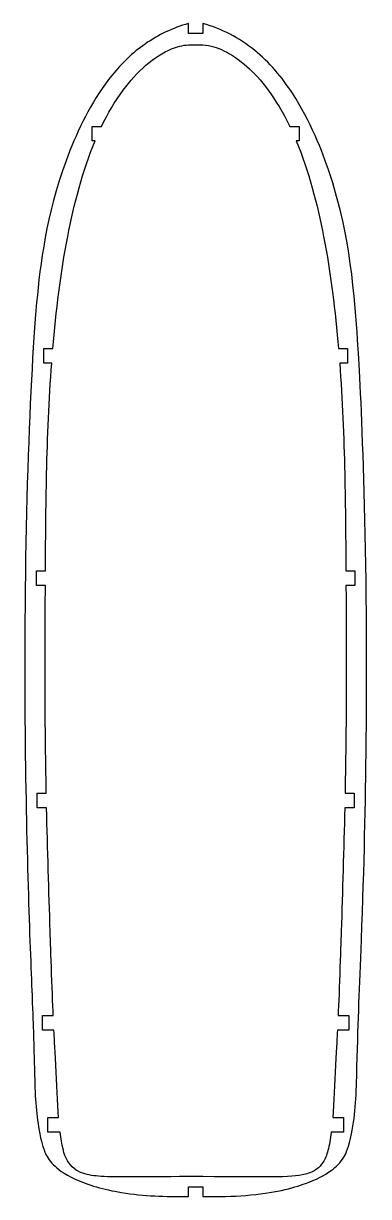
# Model space of a CAD drawing. Header units: millimetres. Extents: x -36 to 36, y -265 to -22.
import ezdxf

# ---------------------------------------------------------------- set-up
doc = ezdxf.new("R2010")
doc.units = ezdxf.units.MM
doc.layers.get('0').update_dxf_attribs({"linetype": 'CONTINUOUS'})

msp = doc.modelspace()

# ---------------------------------------------------------------- linework, layer by layer
for p, q in [((-1.5, -23.97), (-1.5, -21.91)), ((1.5, -23.97), (-1.5, -23.97)), ((1.5, -21.91), (1.5, -23.97)), ((-1.5, -26.33), (1.5, -26.33)), ((-21.4, -46.2), (-21.4, -43.2)), ((-21.4, -43.2), (-19.43, -43.2)), ((19.43, -43.2), (21.4, -43.2)), ((21.4, -43.2), (21.4, -46.2)), ((-20.77, -46.2), (-21.4, -46.2)), ((21.4, -46.2), (20.77, -46.2)), ((-31.34, -92.21), (-31.34, -89.21)), ((-31.34, -89.21), (-29.51, -89.21)), ((29.51, -89.21), (31.34, -89.21)), ((31.34, -89.21), (31.34, -92.21)), ((-29.75, -92.21), (-31.34, -92.21)), ((31.34, -92.21), (29.75, -92.21)), ((-32.9, -138.22), (-32.9, -135.22)), ((-32.9, -135.22), (-31.03, -135.22)), ((31.03, -135.22), (32.9, -135.22)), ((32.9, -135.22), (32.9, -138.22)), ((-31.05, -138.22), (-32.9, -138.22)), ((32.9, -138.22), (31.05, -138.22)), ((-32.77, -184.23), (-32.77, -181.23)), ((-32.77, -181.23), (-30.86, -181.23)), ((30.86, -181.23), (32.77, -181.23)), ((32.77, -181.23), (32.77, -184.23)), ((-30.79, -184.23), (-32.77, -184.23)), ((32.77, -184.23), (30.79, -184.23)), ((-31.65, -230.25), (-31.65, -227.25)), ((-31.65, -227.25), (-29.43, -227.25)), ((29.43, -227.25), (31.65, -227.25)), ((31.65, -227.25), (31.65, -230.25)), ((-29.28, -230.25), (-31.65, -230.25)), ((31.65, -230.25), (29.28, -230.25)), ((-30.52, -251.36), (-30.52, -248.36)), ((-30.52, -248.36), (-28.31, -248.36)), ((28.31, -248.36), (30.52, -248.36)), ((30.52, -248.36), (30.52, -251.36)), ((-28.02, -251.36), (-30.52, -251.36)), ((30.52, -251.36), (28.02, -251.36)), ((1.5, -260.57), (-1.5, -260.57)), ((-1.5, -264.68), (-1.5, -262.7)), ((-1.5, -262.7), (1.5, -262.7)), ((1.5, -262.7), (1.5, -264.68))]:
    msp.add_line(p, q)
for points, knots in [([(-1.5, -21.91), (-4.73, -22.85), (-7.7, -24.24), (-13.05, -27.98), (-15.3, -30.17), (-21.06, -37.3), (-23.87, -42.92), (-30.45, -59.54), (-31.9, -69.99), (-34.28, -93.94), (-35.57, -129.24), (-35.05, -193), (-34.25, -211.89), (-33.49, -231.01), (-33.5, -231.67), (-33.15, -244.51), (-32.97, -247.89), (-31.73, -254.03), (-31.33, -255.04), (-30.81, -256.26), (-30.29, -257.18), (-28.61, -258.9), (-27.32, -259.97), (-22.28, -262.28), (-18.99, -263.24), (-10.61, -264.64), (-6.33, -264.68), (-1.5, -264.68)], [-19.432813, -19.432813, -19.432813, -19.432813, -18.919091, -18.919091, -18.435534, -18.435534, -17.516904, -17.516904, -15.54969, -15.54969, -11.717991, -11.717991, -8.900989, -8.900989, -6.914101, -6.914101, -5.677334, -5.677334, -4.923865, -4.923865, -3.624381, -3.624381, -2.5746, -2.5746, -1.448403, -1.448403, 0, 0, 0, 0]), ([(1.5, -264.68), (4.99, -264.68), (7.61, -264.66), (16.11, -264.01), (20.09, -262.92), (24.8, -261.21), (26.6, -260.32), (29.04, -258.54), (29.94, -257.64), (31.13, -255.68), (31.63, -254.48), (33.08, -247.38), (33.19, -243.6), (33.58, -227.3), (33.87, -222.05), (34.83, -195.9), (35.09, -183.65), (35.7, -127.41), (34.03, -96.24), (32.62, -74.23), (31.3, -63.79), (26.17, -48.4), (23.69, -42.05), (17.82, -33.03), (15.25, -29.95), (8.96, -24.86), (5.45, -23.06), (1.5, -21.91)], [-15.391938, -15.391938, -15.391938, -15.391938, -15.19012, -15.19012, -14.763702, -14.763702, -14.423522, -14.423522, -14.172569, -14.172569, -13.975341, -13.975341, -13.664296, -13.664296, -13.100658, -13.100658, -12.260823, -12.260823, -9.513046, -9.513046, -4.480719, -4.480719, -2.434345, -2.434345, -1.233532, -1.233532, 0, 0, 0, 0]), ([(-19.43, -43.2), (-18.17, -40.58), (-16.7, -38.04), (-13.59, -33.83), (-12.02, -32.08), (-8.55, -29.07), (-6.76, -27.91), (-3.89, -26.72), (-2.71, -26.4), (-1.5, -26.33)], [-2.232873, -2.232873, -2.232873, -2.232873, -1.510898, -1.510898, -0.932009, -0.932009, -0.362759, -0.362759, 0, 0, 0, 0]), ([(1.5, -26.33), (3.01, -26.42), (4.48, -26.9), (7.4, -28.33), (9.01, -29.43), (13.4, -33.35), (16.53, -37.16), (19.43, -43.2)], [-4.107258, -4.107258, -4.107258, -4.107258, -3.133033, -3.133033, -2.008158, -2.008158, 0, 0, 0, 0]), ([(-29.51, -89.21), (-28.86, -81.52), (-27.9, -73.54), (-25.15, -59.39), (-23.36, -52.41), (-20.77, -46.2)], [-4.347371, -4.347371, -4.347371, -4.347371, -2.020146, -2.020146, 0, 0, 0, 0]), ([(20.77, -46.2), (23.36, -52.41), (25.15, -59.39), (27.9, -73.54), (28.86, -81.52), (29.51, -89.21)], [-4.322454, -4.322454, -4.322454, -4.322454, -2.313887, -2.313887, 0, 0, 0, 0]), ([(-31.03, -135.22), (-31, -129.56), (-30.94, -121.77), (-30.62, -107.41), (-30.31, -99.8), (-29.75, -92.21)], [-4.274243, -4.274243, -4.274243, -4.274243, -2.284095, -2.284095, 0, 0, 0, 0]), ([(29.75, -92.21), (30.31, -99.8), (30.62, -107.41), (30.94, -121.77), (31, -129.56), (31.03, -135.22)], [-3.649173, -3.649173, -3.649173, -3.649173, -1.699106, -1.699106, 0, 0, 0, 0]), ([(-30.86, -181.23), (-31.01, -173.36), (-31.09, -166.12), (-31.12, -151.47), (-31.07, -142.14), (-31.05, -138.22)], [-2.624177, -2.624177, -2.624177, -2.624177, -1.175733, -1.175733, 0, 0, 0, 0]), ([(31.05, -138.22), (31.07, -142.14), (31.12, -151.47), (31.09, -166.12), (31.01, -173.36), (30.86, -181.23)], [-4.283369, -4.283369, -4.283369, -4.283369, -2.364254, -2.364254, 0, 0, 0, 0]), ([(-29.43, -227.25), (-29.64, -222.67), (-30.02, -210.95), (-30.34, -201.54), (-30.6, -192.74), (-30.79, -184.23)], [-2.912274, -2.912274, -2.912274, -2.912274, -2.551936, -2.551936, 0, 0, 0, 0]), ([(30.79, -184.23), (30.6, -192.74), (30.34, -201.54), (30.02, -210.95), (29.64, -222.67), (29.43, -227.25)], [-11.107673, -11.107673, -11.107673, -11.107673, -1.374363, -1.374363, 0, 0, 0, 0]), ([(-28.31, -248.36), (-28.57, -245.14), (-28.72, -241.28), (-29.09, -233.44), (-29.21, -231.7), (-29.28, -230.25)], [-0.8468925, -0.8468925, -0.8468925, -0.8468925, -0.4372288, -0.4372288, 0, 0, 0, 0]), ([(29.28, -230.25), (29.21, -231.7), (29.09, -233.44), (28.72, -241.28), (28.57, -245.14), (28.31, -248.36)], [-2.002351, -2.002351, -2.002351, -2.002351, -0.968589, -0.968589, 0, 0, 0, 0]), ([(-1.5, -260.57), (-11.73, -260.57), (-16.26, -260.75), (-20.95, -260.42), (-22.22, -260.24), (-24, -259.64), (-24.61, -259.32), (-25.7, -258.45), (-26.14, -257.9), (-27.23, -255.95), (-27.69, -254.09), (-28.02, -251.36)], [-3.435668, -3.435668, -3.435668, -3.435668, -2.140123, -2.140123, -1.588526, -1.588526, -1.223067, -1.223067, -0.824846, -0.824846, 0, 0, 0, 0]), ([(28.02, -251.36), (27.85, -252.79), (27.63, -254.06), (27.06, -256.13), (26.72, -256.93), (25.95, -258.16), (25.5, -258.64), (24.32, -259.5), (23.57, -259.83), (19.4, -260.91), (14.77, -260.57), (1.5, -260.57)], [-8.406535, -8.406535, -8.406535, -8.406535, -7.169611, -7.169611, -6.063004, -6.063004, -5.091622, -5.091622, -3.981664, -3.981664, 0, 0, 0, 0])]:
    msp.add_open_spline(points, degree=3, knots=knots)

doc.saveas('drawing.dxf')
